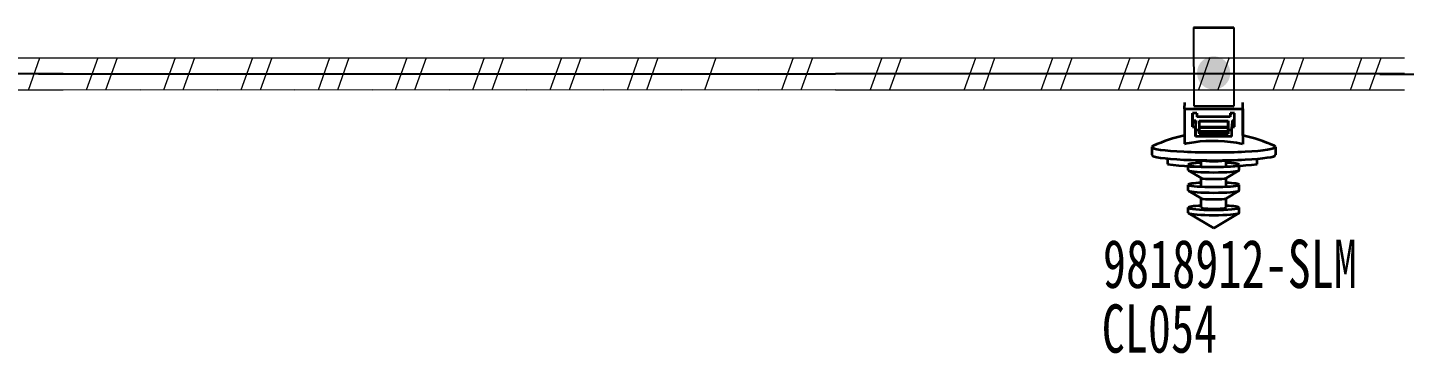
# Model space of a CAD drawing. Header units: millimetres. Extents: x 17 to 3784, y 12 to 1382.
# Drawn here: x 1255.06 to 1297.02, y 1074.28 to 1084.21 of the extents above; entities that cross this region are included whole.
import ezdxf

# ---------------------------------------------------------------- set-up
doc = ezdxf.new("R2010")
doc.units = ezdxf.units.MM
doc.layers.add('ENT', color=7, linetype='Continuous', lineweight=18)
doc.layers.add('粗实线层', color=7, linetype='Continuous', lineweight=35)
doc.styles.add('foton', font='', dxfattribs={"width": 0.7})
doc.styles.get('foton').set_extended_font_data('宋体')

msp = doc.modelspace()

# ---------------------------------------------------------------- hatches: boundary and pattern name
h = msp.add_hatch(color=0)
edge = h.paths.add_edge_path(flags=0)
edge.add_arc((1291.205, 1082.828), 0.507, 180, 540)

# ---------------------------------------------------------------- linework, layer by layer
at = {"color": 0}
for p, q in [((1290.594, 1084.21), (1290.598, 1081.821)), ((1291.817, 1084.21), (1291.816, 1081.82))]:
    msp.add_line(p, q, dxfattribs=at)
at = {"color": 0, "lineweight": 35, "ltscale": 0.137499}
for p, q in [((1290.594, 1084.21), (1291.817, 1084.21)), ((1290.598, 1081.821), (1291.816, 1081.82))]:
    msp.add_line(p, q, dxfattribs=at)
at = {"color": 0, "lineweight": 35, "ltscale": 0.021804}
for p, q in [((1290.318, 1081.734), (1290.326, 1081.927)), ((1292.09, 1081.733), (1292.098, 1081.926)), ((1290.57, 1081.375), (1290.561, 1081.182)), ((1290.658, 1081.375), (1290.65, 1081.182)), ((1291.766, 1081.375), (1291.757, 1081.182)), ((1290.658, 1081.088), (1290.65, 1080.895))]:
    msp.add_line(p, q, dxfattribs=at)
at = {"color": 0, "lineweight": 35, "ltscale": 0.113794}
msp.add_line((1292.098, 1080.918), (1292.098, 1081.926), dxfattribs=at)
at = {"color": 0, "lineweight": 35, "ltscale": 0.199999}
msp.add_line((1290.318, 1081.734), (1292.09, 1081.733), dxfattribs=at)
at = {"color": 0, "lineweight": 35, "ltscale": 0.120856}
for p, q in [((1290.318, 1081.734), (1290.318, 1080.663)), ((1292.09, 1081.733), (1292.09, 1080.662))]:
    msp.add_line(p, q, dxfattribs=at)
at = {"color": 0, "lineweight": 35, "ltscale": 0.047321}
for p, q in [((1290.561, 1081.182), (1290.561, 1081.601)), ((1291.846, 1081.182), (1291.846, 1081.601))]:
    msp.add_line(p, q, dxfattribs=at)
at = {"color": 0, "lineweight": 35, "ltscale": 0.014999}
msp.add_line((1290.694, 1081.601), (1290.561, 1081.601), dxfattribs=at)
at = {"color": 0, "lineweight": 35, "ltscale": 0.025537}
msp.add_line((1290.57, 1081.375), (1290.57, 1081.601), dxfattribs=at)
at = {"color": 0, "lineweight": 35, "ltscale": 0.01}
msp.add_line((1290.57, 1081.375), (1290.658, 1081.375), dxfattribs=at)
at = {"color": 0, "lineweight": 35, "ltscale": 0.032373}
for p, q in [((1290.658, 1081.088), (1290.658, 1081.375)), ((1290.65, 1080.895), (1290.65, 1081.182))]:
    msp.add_line(p, q, dxfattribs=at)
at = {"color": 0, "lineweight": 35, "ltscale": 0.012451}
for p, q in [((1290.694, 1081.601), (1290.694, 1081.491)), ((1291.713, 1081.601), (1291.713, 1081.491)), ((1290.76, 1081.166), (1290.76, 1081.056)), ((1291.646, 1081.166), (1291.646, 1081.056))]:
    msp.add_line(p, q, dxfattribs=at)
at = {"color": 0, "lineweight": 35, "ltscale": 0.114999}
msp.add_line((1291.713, 1081.491), (1290.694, 1081.491), dxfattribs=at)
at = {"color": 0, "lineweight": 35, "ltscale": 0.012463}
msp.add_line((1291.718, 1081.601), (1291.713, 1081.491), dxfattribs=at)
at = {"color": 0, "lineweight": 35, "ltscale": 0.015}
msp.add_line((1291.846, 1081.601), (1291.713, 1081.601), dxfattribs=at)
at = {"color": 0, "lineweight": 35, "ltscale": 0.009064}
msp.add_line((1291.766, 1081.375), (1291.846, 1081.375), dxfattribs=at)
at = {"color": 0, "lineweight": 35, "ltscale": 0.010001}
for p, q in [((1290.561, 1081.182), (1290.65, 1081.182)), ((1291.757, 1081.182), (1291.846, 1081.182))]:
    msp.add_line(p, q, dxfattribs=at)
at = {"color": 0, "lineweight": 35, "ltscale": 0.01149}
msp.add_line((1290.76, 1081.088), (1290.658, 1081.088), dxfattribs=at)
at = {"color": 0, "lineweight": 35, "ltscale": 0.002181}
for p, q in [((1290.761, 1081.186), (1290.76, 1081.166)), ((1291.647, 1081.186), (1291.646, 1081.166))]:
    msp.add_line(p, q, dxfattribs=at)
at = {"color": 0, "lineweight": 35, "ltscale": 0.099998}
for p, q in [((1290.76, 1081.166), (1291.646, 1081.166)), ((1290.76, 1081.056), (1291.646, 1081.056))]:
    msp.add_line(p, q, dxfattribs=at)
at = {"color": 0, "lineweight": 35, "ltscale": 0.1}
for p, q in [((1290.761, 1081.366), (1291.647, 1081.366)), ((1290.764, 1080.972), (1291.65, 1080.972))]:
    msp.add_line(p, q, dxfattribs=at)
at = {"color": 0, "lineweight": 35, "ltscale": 0.000439834}
msp.add_line((1290.761, 1081.366), (1290.761, 1081.362), dxfattribs=at)
at = {"color": 0, "lineweight": 35, "ltscale": 0.099999}
for p, q in [((1290.761, 1081.362), (1291.647, 1081.362)), ((1290.761, 1081.186), (1291.647, 1081.186))]:
    msp.add_line(p, q, dxfattribs=at)
at = {"color": 0, "lineweight": 35, "ltscale": 0.019922}
for p, q in [((1290.761, 1081.362), (1290.761, 1081.186)), ((1291.647, 1081.362), (1291.647, 1081.186))]:
    msp.add_line(p, q, dxfattribs=at)
at = {"color": 0, "lineweight": 35, "ltscale": 0.009468}
msp.add_line((1290.763, 1081.056), (1290.764, 1080.972), dxfattribs=at)
at = {"color": 0, "lineweight": 35, "ltscale": 0.001513}
msp.add_line((1291.646, 1081.056), (1291.648, 1081.069), dxfattribs=at)
at = {"color": 0, "lineweight": 35, "ltscale": 0.018183}
msp.add_line((1291.648, 1081.205), (1291.647, 1081.366), dxfattribs=at)
at = {"color": 0, "lineweight": 35, "ltscale": 0.000439867}
msp.add_line((1291.647, 1081.366), (1291.647, 1081.362), dxfattribs=at)
at = {"color": 0, "lineweight": 35, "ltscale": 0.002853}
msp.add_line((1291.649, 1081.23), (1291.648, 1081.205), dxfattribs=at)
at = {"color": 0, "lineweight": 35, "ltscale": 0.023842}
msp.add_line((1291.652, 1081.011), (1291.649, 1081.222), dxfattribs=at)
at = {"color": 0, "lineweight": 35, "ltscale": 0.010273}
msp.add_line((1291.649, 1081.063), (1291.65, 1080.972), dxfattribs=at)
at = {"color": 0, "lineweight": 35, "ltscale": 0.004356}
msp.add_line((1291.65, 1080.972), (1291.652, 1081.011), dxfattribs=at)
at = {"color": 0, "lineweight": 35, "ltscale": 0.012045}
msp.add_line((1291.757, 1081.088), (1291.651, 1081.088), dxfattribs=at)
at = {"color": 0, "lineweight": 35, "ltscale": 0.032379}
msp.add_line((1291.757, 1080.895), (1291.757, 1081.182), dxfattribs=at)
at = {"color": 0, "lineweight": 35, "ltscale": 0.027679}
for p, q in [((1289.325, 1080.573), (1289.325, 1080.328)), ((1293.091, 1080.573), (1293.091, 1080.328))]:
    msp.add_line(p, q, dxfattribs=at)
at = {"color": 0, "lineweight": 35, "ltscale": 0.124999}
msp.add_line((1291.757, 1080.895), (1290.65, 1080.895), dxfattribs=at)
at = {"color": 0, "lineweight": 35, "ltscale": 0.02207}
for p, q in [((1290.827, 1079.972), (1290.827, 1080.167)), ((1291.589, 1079.972), (1291.589, 1080.167))]:
    msp.add_line(p, q, dxfattribs=at)
at = {"color": 0, "lineweight": 35, "ltscale": 0.01853}
msp.add_line((1290.433, 1079.866), (1290.433, 1080.03), dxfattribs=at)
at = {"color": 0, "lineweight": 35, "ltscale": 0.051177}
msp.add_line((1290.831, 1079.625), (1290.441, 1079.856), dxfattribs=at)
at = {"color": 0, "lineweight": 35, "ltscale": 0.051178}
msp.add_line((1291.585, 1079.625), (1291.975, 1079.856), dxfattribs=at)
at = {"color": 0, "lineweight": 35, "ltscale": 0.018536}
msp.add_line((1291.983, 1079.866), (1291.983, 1080.03), dxfattribs=at)
at = {"color": 0, "lineweight": 35, "ltscale": 0.019769}
for p, q in [((1290.433, 1079.247), (1290.433, 1079.422)), ((1291.983, 1079.247), (1291.983, 1079.422))]:
    msp.add_line(p, q, dxfattribs=at)
at = {"color": 0, "lineweight": 35, "ltscale": 0.029858}
for p, q in [((1290.827, 1079.363), (1290.827, 1079.628)), ((1291.589, 1079.363), (1291.589, 1079.628))]:
    msp.add_line(p, q, dxfattribs=at)
at = {"color": 0, "lineweight": 35, "ltscale": 0.051179}
for p, q in [((1290.831, 1079.006), (1290.441, 1079.237)), ((1291.585, 1079.006), (1291.975, 1079.237))]:
    msp.add_line(p, q, dxfattribs=at)
at = {"color": 0, "lineweight": 35, "ltscale": 0.032245}
for p, q in [((1290.827, 1078.723), (1290.827, 1079.008)), ((1291.589, 1078.723), (1291.589, 1079.008))]:
    msp.add_line(p, q, dxfattribs=at)
at = {"color": 0, "lineweight": 35, "ltscale": 0.017883}
for p, q in [((1290.433, 1078.564), (1290.433, 1078.723)), ((1291.983, 1078.564), (1291.983, 1078.723))]:
    msp.add_line(p, q, dxfattribs=at)
at = {"color": 0, "lineweight": 35, "ltscale": 0.100609}
msp.add_line((1291.208, 1078.1), (1290.441, 1078.554), dxfattribs=at)
at = {"color": 0, "lineweight": 35, "ltscale": 0.10061}
msp.add_line((1291.208, 1078.1), (1291.975, 1078.555), dxfattribs=at)
at = {"color": 7, "linetype": 'Continuous', "lineweight": 0}
for points in [[(1253.789, 1083.288), (1256.143, 1083.288)], [(1255.084, 1082.307), (1255.437, 1083.288)], [(1256.142, 1083.286), (1258.497, 1083.288)], [(1257.202, 1083.288), (1256.849, 1082.307)], [(1257.79, 1083.288), (1257.437, 1082.307)], [(1258.497, 1083.286), (1260.851, 1083.288)], [(1259.556, 1083.288), (1259.203, 1082.307)], [(1260.145, 1083.288), (1259.792, 1082.307)], [(1260.851, 1083.286), (1263.205, 1083.288)], [(1261.911, 1083.288), (1261.557, 1082.307)], [(1262.499, 1083.288), (1262.146, 1082.307)], [(1264.265, 1083.288), (1263.912, 1082.307)], [(1256.143, 1082.307), (1253.789, 1082.307)], [(1258.497, 1082.308), (1256.142, 1082.307)], [(1260.851, 1082.308), (1258.497, 1082.307)], [(1263.205, 1082.308), (1260.851, 1082.307)]]:
    msp.add_lwpolyline(points, dxfattribs=at)
at = {"color": 0, "linetype": 'Continuous', "lineweight": 0}
for points in [[(1263.205, 1083.286), (1265.56, 1083.288)], [(1264.854, 1083.288), (1264.5, 1082.307)], [(1265.56, 1083.286), (1267.914, 1083.288)], [(1266.619, 1083.288), (1266.266, 1082.307)], [(1267.208, 1083.288), (1266.855, 1082.307)], [(1267.914, 1083.286), (1270.269, 1083.288)], [(1268.974, 1083.288), (1268.62, 1082.307)], [(1269.562, 1083.288), (1269.209, 1082.307)], [(1270.269, 1083.286), (1272.623, 1083.288)], [(1271.328, 1083.288), (1270.975, 1082.307)], [(1271.917, 1083.288), (1271.563, 1082.307)], [(1272.623, 1083.286), (1274.977, 1083.288)], [(1273.682, 1083.288), (1273.329, 1082.307)], [(1274.271, 1083.288), (1273.918, 1082.307)], [(1274.977, 1083.286), (1277.332, 1083.288)], [(1276.037, 1083.288), (1275.684, 1082.307)], [(1277.332, 1083.286), (1279.686, 1083.288)], [(1278.391, 1083.288), (1278.038, 1082.307)], [(1278.98, 1083.288), (1278.628, 1082.307)], [(1279.686, 1083.288), (1282.04, 1083.288)], [(1280.746, 1082.319), (1281.099, 1083.3)], [(1281.335, 1082.319), (1281.688, 1083.3)], [(1281.886, 1083.288), (1285.248, 1083.288)], [(1283.6, 1082.307), (1283.953, 1083.288)], [(1284.189, 1082.307), (1284.542, 1083.288)], [(1285.248, 1083.288), (1287.602, 1083.288)], [(1285.954, 1082.307), (1286.308, 1083.288)], [(1286.543, 1082.307), (1286.896, 1083.288)], [(1287.602, 1083.288), (1289.957, 1083.288)], [(1288.309, 1082.307), (1288.662, 1083.288)], [(1288.897, 1082.307), (1289.25, 1083.288)], [(1289.957, 1083.288), (1292.311, 1083.288)], [(1290.751, 1082.326), (1291.104, 1083.307)], [(1291.339, 1082.326), (1291.692, 1083.307)], [(1292.311, 1083.288), (1294.665, 1083.288)], [(1293.017, 1082.307), (1293.371, 1083.288)], [(1293.606, 1082.307), (1293.959, 1083.288)], [(1294.665, 1083.288), (1297.02, 1083.288)], [(1295.372, 1082.307), (1295.725, 1083.288)], [(1295.96, 1082.307), (1296.314, 1083.288)], [(1265.56, 1082.308), (1263.205, 1082.307)], [(1267.914, 1082.308), (1265.56, 1082.307)], [(1270.269, 1082.308), (1267.914, 1082.307)], [(1272.623, 1082.308), (1270.269, 1082.307)], [(1274.977, 1082.308), (1272.623, 1082.307)], [(1277.332, 1082.308), (1274.977, 1082.307)], [(1279.686, 1082.308), (1277.332, 1082.307)], [(1282.04, 1082.307), (1279.686, 1082.307)], [(1285.248, 1082.307), (1281.805, 1082.307)], [(1287.602, 1082.307), (1285.248, 1082.307)], [(1289.957, 1082.307), (1287.602, 1082.307)], [(1292.311, 1082.307), (1289.957, 1082.307)], [(1294.665, 1082.307), (1292.311, 1082.307)], [(1297.02, 1082.307), (1294.665, 1082.307)]]:
    msp.add_lwpolyline(points, dxfattribs=at)
at = {"color": 7, "linetype": 'Continuous', "lineweight": 13}
msp.add_lwpolyline([(1256.141, 1082.797), (1249.047, 1082.797)], dxfattribs=at)
at = {"color": 7, "linetype": 'Continuous', "lineweight": 25}
msp.add_lwpolyline([(1256.149, 1082.797), (1249.047, 1082.797)], dxfattribs=at)
at = {"color": 0, "linetype": 'Continuous', "lineweight": 25}
for points in [[(1255.39, 1082.797), (1279.686, 1082.797)], [(1297.026, 1082.797), (1279.686, 1082.797)], [(1296.269, 1082.795), (1320.565, 1082.795)]]:
    msp.add_lwpolyline(points, dxfattribs=at)
at = {"color": 0, "linetype": 'Continuous', "lineweight": 13}
for points in [[(1279.686, 1082.797), (1256.175, 1082.797)], [(1297.017, 1082.797), (1279.686, 1082.797)]]:
    msp.add_lwpolyline(points, dxfattribs=at)
at = {"color": 0, "lineweight": 35}
msp.add_lwpolyline([(1292.095, 1080.918), (1292.095, 1080.918), (1292.095, 1080.918), (1292.094, 1080.911), (1292.09, 1080.662)], dxfattribs=at)
for centre, radius, start, end in [((1291.208, 1076.578), 4.43, 101.5926, 114.6806), ((1291.202, 1076.451), 4.303, 98.0608, 101.8594), ((1291.202, 1076.449), 4.305, 78.1064, 98.0601), ((1291.208, 1076.578), 4.43, 65.3204, 78.4449)]:
    msp.add_arc(centre, radius, start, end, dxfattribs=at)
for centre, major_axis, ratio, start_param, end_param in [((1291.648, 1080.848), (0, 0.221), 0.00373, 6.048679, 6.283185), ((1291.649, 1081.009), (0, 0.221), 0.00373, 5.995159, 6.283185), ((1291.649, 1081.009), (0, 0.221), 0.00373, 0, 0.087245), ((1291.208, 1080.573), (1.883, 0), 0.087133, 2.954112, 3.141636), ((1291.208, 1080.573), (1.883, 0), 0.087133, 3.141636, 4.208645), ((1291.208, 1080.573), (-1.883, 0), 0.087133, 1.067052, 3.141614), ((1291.208, 1080.573), (-1.883, 0), 0.087133, 3.141614, 3.329066), ((1291.208, 1080.328), (-1.883, 0), 0.087133, 0, 1.067052), ((1291.208, 1080.328), (1.883, 0), 0.087133, 4.208645, 6.279441), ((1291.208, 1080.173), (-0.381, 0), 0.087133, 0.183505, 2.958112), ((1291.208, 1080.328), (-1.883, 0), 0.087133, 3.137849, 3.141636), ((1291.208, 1080.03), (-0.775, 0), 0.087133, 5.225993, 6.283145), ((1291.208, 1080.03), (-0.775, 0), 0.087133, 6.283145, 6.429275), ((1291.208, 1079.866), (-0.775, 0), 0.087133, 6.283145, 6.429275), ((1291.208, 1080.03), (-0.775, 0), 0.087133, 0.14609, 2.995504), ((1291.208, 1079.866), (-0.775, 0), 0.087133, 0.14609, 2.995504), ((1291.208, 1080.03), (-0.775, 0), 0.087133, 3.141552, 4.198784), ((1291.208, 1080.03), (-0.775, 0), 0.087133, 2.995504, 3.141552), ((1291.208, 1079.866), (-0.775, 0), 0.087133, 2.995504, 3.141552), ((1291.208, 1079.422), (-0.775, 0), 0.087133, 5.225993, 6.283145), ((1291.208, 1079.422), (-0.775, 0), 0.087133, 6.283145, 6.429275), ((1291.208, 1079.422), (-0.775, 0), 0.087133, 0.14609, 2.995504), ((1291.208, 1079.63), (-0.381, 0), 0.087133, 0.14609, 2.995504), ((1291.208, 1079.422), (-0.775, 0), 0.087133, 3.141552, 4.198784), ((1291.208, 1079.422), (-0.775, 0), 0.087133, 2.995504, 3.141552), ((1291.208, 1079.247), (-0.775, 0), 0.087133, 6.283145, 6.429275), ((1291.208, 1079.247), (-0.775, 0), 0.087133, 0.14609, 2.995504), ((1291.208, 1079.011), (-0.381, 0), 0.087133, 0.14609, 2.995504), ((1291.208, 1079.247), (-0.775, 0), 0.087133, 2.995504, 3.141552), ((1291.208, 1078.723), (-0.775, 0), 0.087133, 5.225993, 6.283145), ((1291.208, 1078.723), (-0.775, 0), 0.087133, 6.283145, 9.424737), ((1291.208, 1078.564), (-0.775, 0), 0.087133, 6.283145, 6.429275), ((1291.208, 1078.564), (-0.775, 0), 0.087133, 0.14609, 2.995504), ((1291.208, 1078.723), (-0.381, 0), 0.087133, 6.283145, 7.350238), ((1291.208, 1078.723), (-0.381, 0), 0.087133, 1.067052, 3.141552), ((1291.208, 1078.723), (-0.775, 0), 0.087133, 3.141552, 4.198784), ((1291.208, 1078.564), (-0.775, 0), 0.087133, 2.995504, 3.141552)]:
    msp.add_ellipse(centre, major_axis=major_axis, ratio=ratio, start_param=start_param, end_param=end_param, dxfattribs=at)
at = {"layer": '粗实线层', "color": 0}
for p, q in [((1289.802, 1080.219), (1289.802, 1080.044)), ((1292.53, 1080.053), (1292.53, 1080.211))]:
    msp.add_line(p, q, dxfattribs=at)
msp.add_arc((1291.131, 1090.821), 10.859, 262.9696, 277.4029, dxfattribs=at)

# ---------------------------------------------------------------- texts
at = {"layer": 'ENT', "color": 0, "char_height": 1.47221, "width": 159.91709, "attachment_point": 1, "style": 'foton'}
for s, insert in [('{\\T1.004;9818912-SLM}', (1287.832, 1077.749)), ('{\\T1.004;CL054}', (1287.796, 1075.777))]:
    msp.add_mtext(s, dxfattribs=dict(at, insert=insert))

doc.saveas('drawing.dxf')
